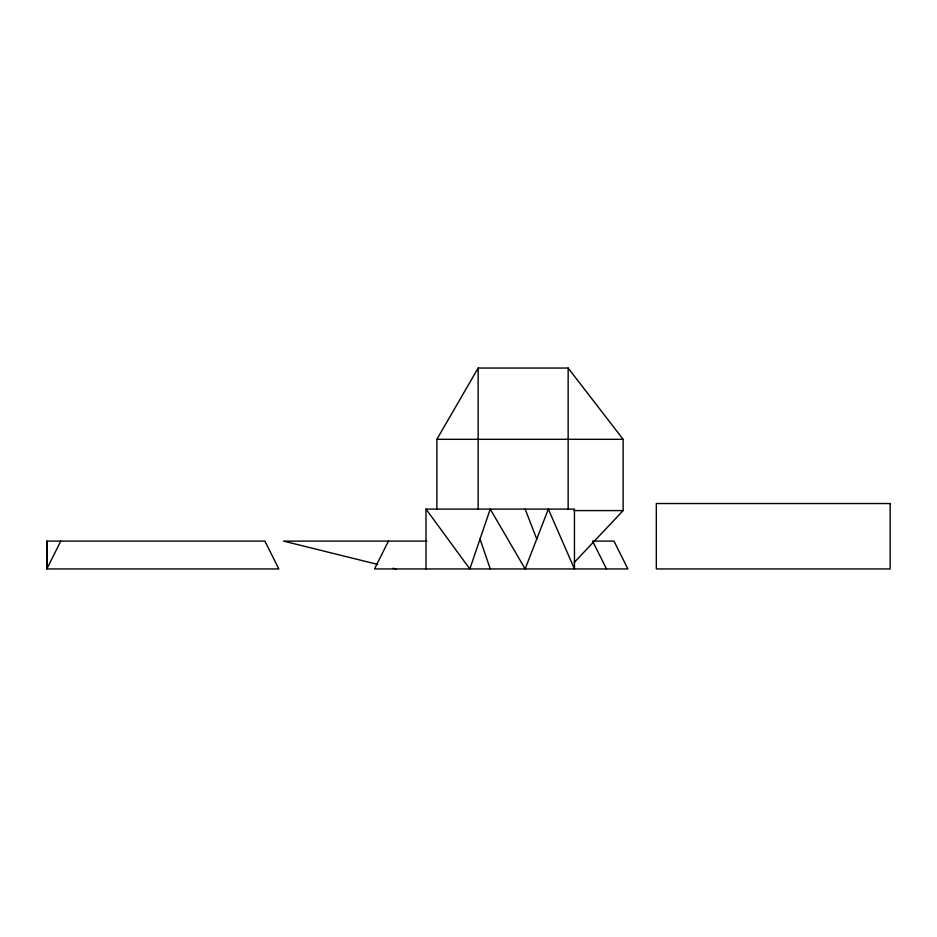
<?xml version="1.0" encoding="UTF-8"?>
<svg xmlns="http://www.w3.org/2000/svg" width="937" height="937" viewBox="0 0 937 937"><rect width="100%" height="100%" fill="white"/><g stroke="black" fill="none" stroke-linecap="round" stroke-linejoin="round"><path stroke-width="1.41" d="M46.85 541.106L46.85 568.946L278.828 568.946L264.913 541.106L46.85 541.106L46.85 568.946L60.764 541.106M388.445 541.106L374.531 568.946L627.895 568.946L613.969 541.106L593.508 541.106M436.865 509.119L436.865 439.312L478.163 368.054L568.15 368.054L623.128 439.312L623.128 510.583L574.147 562.575M436.865 439.312L623.128 439.312M425.995 509.096L574.451 509.096L574.451 568.946L548.344 509.096L525.142 568.946L490.25 509.096L469.835 568.946L425.995 509.096L425.995 568.946M573.936 510.583L623.128 510.583M426.827 541.106L283.548 541.106L377.658 564.425M393.107 568.255L395.918 568.946M592.594 541.106L606.508 568.946M525.142 509.096L536.749 539.021M480.037 539.021L490.25 568.946M568.15 368.054L568.15 509.119M478.163 368.054L478.163 509.119M890.15 503.532L656.322 503.532L656.322 568.946L890.15 568.946L890.15 503.532"/></g></svg>
